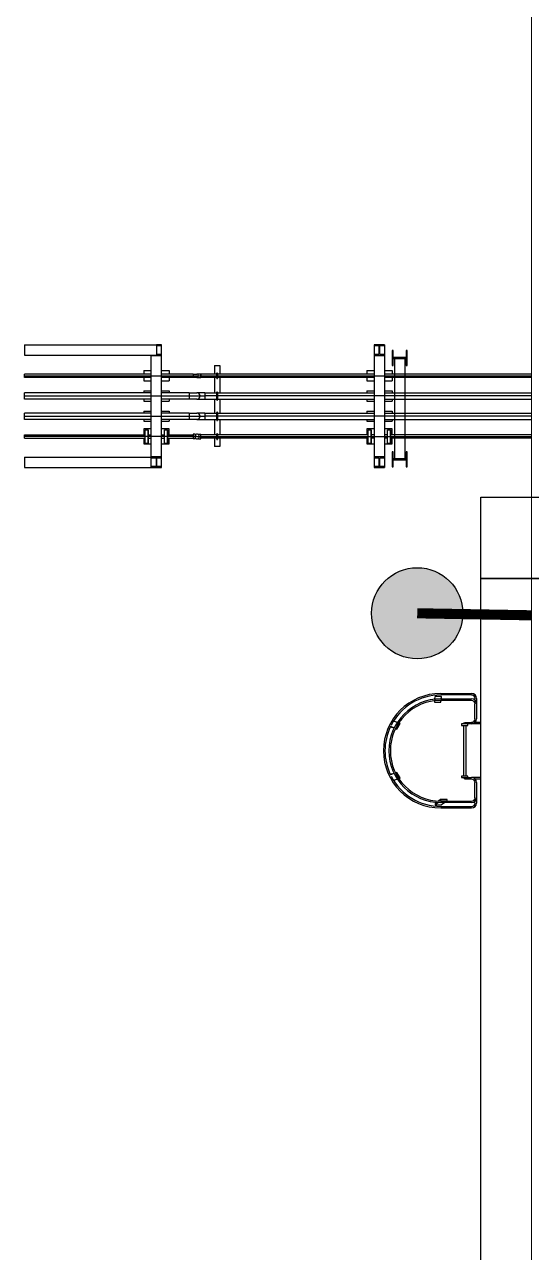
# Model space of a CAD drawing. Header units: inches. Extents: x 517790 to 538444, y 301815 to 302461.
# Drawn here: x 517871 to 517875.72, y 302313.68 to 302325.12 of the extents above; entities that cross this region are included whole.
import ezdxf

# ---------------------------------------------------------------- set-up
doc = ezdxf.new("R2010")
doc.units = ezdxf.units.IN
doc.header["$MEASUREMENT"] = 0
for name, color, linetype in [('CABLE ROUTE FOR TOTAL PLANE-EMBED 1_DWG$0$DwgTemplate', 7, 'Continuous'), ('电气-接地设计-接地线', 3, '接地线'), ('硅胶总平面底图 工艺装置区', 253, 'Continuous'), ('硅胶总平面底图0804', 253, 'Continuous')]:
    doc.layers.add(name, color=color, linetype=linetype)
doc.styles.add('EESLTYPE', font='TXT.shx')
doc.linetypes.add('接地线', pattern='A,500,["/",EESLTYPE,S=200,R=0,X=0,Y=-100],-200,60,-200', length=960)

# ---------------------------------------------------------------- blocks, each defined once
blk = doc.blocks.new('PTJD2')
at = {"linetype": 'Continuous'}
blk.add_hatch(color=0, dxfattribs=at).paths.add_polyline_path([(150, 0, 1), (-150, 0, 1)])
at = {"color": 0, "linetype": 'Continuous'}
blk.add_circle((0, 0), 150, dxfattribs=at)

msp = doc.modelspace()

# ---------------------------------------------------------------- linework, layer by layer
at = {"layer": 'CABLE ROUTE FOR TOTAL PLANE-EMBED 1_DWG$0$DwgTemplate', "color": 253, "linetype": 'Continuous', "lineweight": 25}
for p, q in [((517874.423, 302322.085), (517874.423, 302321.944)), ((517874.432, 302322.085), (517874.423, 302322.085)), ((517874.432, 302322.018), (517874.432, 302322.085)), ((517874.555, 302322.085), (517874.555, 302322.018)), ((517874.564, 302322.085), (517874.555, 302322.085)), ((517874.564, 302321.944), (517874.564, 302322.085)), ((517874.423, 302321.944), (517874.432, 302321.944)), ((517874.555, 302322.018), (517874.432, 302322.018)), ((517874.432, 302321.944), (517874.432, 302322.011)), ((517874.432, 302322.011), (517874.555, 302322.011)), ((517874.445, 302322.011), (517874.445, 302321.074)), ((517874.542, 302322.011), (517874.542, 302321.074)), ((517874.555, 302322.011), (517874.555, 302321.944)), ((517874.555, 302321.944), (517874.564, 302321.944)), ((517874.423, 302321.141), (517874.423, 302321)), ((517874.432, 302321.141), (517874.423, 302321.141)), ((517874.432, 302321.074), (517874.432, 302321.141)), ((517874.564, 302321.141), (517874.555, 302321.141)), ((517874.555, 302321.141), (517874.555, 302321.074)), ((517874.564, 302321), (517874.564, 302321.141)), ((517874.555, 302321.074), (517874.432, 302321.074)), ((517874.432, 302321), (517874.432, 302321.067)), ((517874.432, 302321.067), (517874.555, 302321.067)), ((517874.555, 302321.067), (517874.555, 302321)), ((517874.423, 302321), (517874.432, 302321)), ((517874.555, 302321), (517874.564, 302321))]:
    msp.add_line(p, q, dxfattribs=at)
at = {"layer": '电气-接地设计-接地线', "color": 1, "linetype": '接地线', "ltscale": 0.005, "const_width": 0.0944}
msp.add_lwpolyline([(517874.657, 302319.637), (517875.72, 302319.618)], dxfattribs=at)
at = {"layer": '硅胶总平面底图 工艺装置区', "color": 253, "linetype": 'Continuous', "lineweight": -3}
for p, q in [((517871.001, 302322.138), (517871.001, 302322.041)), ((517871.001, 302322.138), (517872.228, 302322.138)), ((517871.001, 302322.041), (517872.228, 302322.041)), ((517872.179, 302322.041), (517872.179, 302322.038)), ((517872.179, 302320.994), (517872.179, 302322.041)), ((517872.179, 302322.038), (517872.277, 302322.038)), ((517872.277, 302322.138), (517872.228, 302322.138)), ((517872.228, 302322.138), (517872.228, 302322.041)), ((517872.228, 302322.138), (517872.277, 302322.138)), ((517872.231, 302322.13), (517872.277, 302322.13)), ((517872.231, 302322.046), (517872.231, 302322.13)), ((517872.277, 302322.046), (517872.231, 302322.046)), ((517872.277, 302322.13), (517872.277, 302322.138)), ((517872.277, 302320.994), (517872.277, 302322.138)), ((517872.277, 302322.038), (517872.277, 302322.046)), ((517874.353, 302322.138), (517874.256, 302322.138)), ((517874.256, 302322.138), (517874.256, 302322.13)), ((517874.256, 302322.138), (517874.353, 302322.138)), ((517874.256, 302322.138), (517874.256, 302320.994)), ((517874.256, 302322.13), (517874.301, 302322.13)), ((517874.301, 302322.046), (517874.256, 302322.046)), ((517874.256, 302322.046), (517874.256, 302322.038)), ((517874.256, 302322.038), (517874.353, 302322.038)), ((517874.301, 302322.13), (517874.301, 302322.046)), ((517874.308, 302322.13), (517874.353, 302322.13)), ((517874.308, 302322.046), (517874.308, 302322.13)), ((517874.353, 302322.046), (517874.308, 302322.046)), ((517874.353, 302322.13), (517874.353, 302322.138)), ((517874.353, 302322.138), (517874.353, 302320.994)), ((517874.353, 302322.038), (517874.353, 302322.046)), ((517872.77, 302321.944), (517872.818, 302321.944)), ((517872.77, 302321.944), (517872.77, 302321.865)), ((517872.818, 302321.944), (517872.818, 302321.865)), ((517871.001, 302321.834), (517871.001, 302321.865)), ((517872.179, 302321.865), (517871.001, 302321.865)), ((517871.001, 302321.849), (517872.179, 302321.849)), ((517872.179, 302321.834), (517871.001, 302321.834)), ((517872.11, 302321.897), (517872.11, 302321.865)), ((517872.11, 302321.897), (517872.179, 302321.897)), ((517872.11, 302321.834), (517872.11, 302321.802)), ((517872.179, 302321.849), (517872.277, 302321.849)), ((517872.277, 302321.897), (517872.346, 302321.897)), ((517872.57, 302321.865), (517872.277, 302321.865)), ((517872.277, 302321.849), (517872.57, 302321.849)), ((517872.57, 302321.834), (517872.277, 302321.834)), ((517872.346, 302321.897), (517872.346, 302321.865)), ((517872.346, 302321.834), (517872.346, 302321.802)), ((517872.57, 302321.865), (517872.57, 302321.834)), ((517872.57, 302321.865), (517872.57, 302321.834)), ((517872.57, 302321.865), (517872.606, 302321.865)), ((517872.57, 302321.849), (517872.57, 302321.849)), ((517872.57, 302321.849), (517872.57, 302321.849)), ((517872.57, 302321.849), (517872.606, 302321.849)), ((517872.606, 302321.834), (517872.57, 302321.834)), ((517872.642, 302321.865), (517872.606, 302321.865)), ((517872.606, 302321.849), (517872.621, 302321.849)), ((517872.606, 302321.834), (517872.642, 302321.834)), ((517872.621, 302321.849), (517872.642, 302321.849)), ((517872.642, 302321.865), (517872.642, 302321.849)), ((517872.642, 302321.834), (517872.642, 302321.865)), ((517872.792, 302321.865), (517872.642, 302321.865)), ((517872.642, 302321.849), (517872.642, 302321.849)), ((517872.642, 302321.849), (517872.642, 302321.849)), ((517872.642, 302321.849), (517872.642, 302321.834)), ((517872.642, 302321.849), (517872.792, 302321.849)), ((517872.792, 302321.834), (517872.642, 302321.834)), ((517872.77, 302321.834), (517872.77, 302321.689)), ((517872.792, 302321.826), (517872.792, 302321.873)), ((517872.792, 302321.849), (517872.797, 302321.849)), ((517872.794, 302321.876), (517872.794, 302321.865)), ((517872.794, 302321.834), (517872.794, 302321.823)), ((517872.797, 302321.873), (517872.797, 302321.826)), ((517874.256, 302321.865), (517872.797, 302321.865)), ((517872.797, 302321.849), (517874.256, 302321.849)), ((517874.256, 302321.834), (517872.797, 302321.834)), ((517872.818, 302321.834), (517872.818, 302321.689)), ((517874.187, 302321.897), (517874.256, 302321.897)), ((517874.187, 302321.897), (517874.187, 302321.865)), ((517874.187, 302321.834), (517874.187, 302321.802)), ((517874.256, 302321.849), (517874.353, 302321.849)), ((517874.353, 302321.897), (517874.423, 302321.897)), ((517875.721, 302321.865), (517874.353, 302321.865)), ((517874.353, 302321.849), (517875.721, 302321.849)), ((517875.721, 302321.834), (517874.353, 302321.834)), ((517874.423, 302321.897), (517874.423, 302321.865)), ((517874.423, 302321.834), (517874.423, 302321.802)), ((517872.11, 302321.802), (517872.179, 302321.802)), ((517872.11, 302321.708), (517872.11, 302321.689)), ((517872.11, 302321.708), (517872.179, 302321.708)), ((517872.277, 302321.802), (517872.346, 302321.802)), ((517872.277, 302321.708), (517872.346, 302321.708)), ((517872.346, 302321.708), (517872.346, 302321.689)), ((517872.792, 302321.625), (517872.792, 302321.696)), ((517872.794, 302321.699), (517872.794, 302321.689)), ((517872.797, 302321.696), (517872.797, 302321.625)), ((517874.187, 302321.802), (517874.256, 302321.802)), ((517874.187, 302321.708), (517874.256, 302321.708)), ((517874.187, 302321.708), (517874.187, 302321.689)), ((517874.353, 302321.802), (517874.423, 302321.802)), ((517874.353, 302321.708), (517874.423, 302321.708)), ((517874.423, 302321.708), (517874.423, 302321.689)), ((517871.001, 302321.632), (517871.001, 302321.689)), ((517872.179, 302321.689), (517871.001, 302321.689)), ((517871.001, 302321.661), (517872.179, 302321.661)), ((517872.179, 302321.632), (517871.001, 302321.632)), ((517872.11, 302321.632), (517872.11, 302321.613)), ((517872.11, 302321.613), (517872.179, 302321.613)), ((517872.179, 302321.661), (517872.277, 302321.661)), ((517872.534, 302321.689), (517872.277, 302321.689)), ((517872.277, 302321.661), (517872.534, 302321.661)), ((517872.534, 302321.632), (517872.277, 302321.632)), ((517872.277, 302321.613), (517872.346, 302321.613)), ((517872.346, 302321.632), (517872.346, 302321.613)), ((517872.534, 302321.689), (517872.534, 302321.632)), ((517872.534, 302321.689), (517872.606, 302321.689)), ((517872.534, 302321.689), (517872.534, 302321.632)), ((517872.534, 302321.661), (517872.534, 302321.661)), ((517872.534, 302321.661), (517872.534, 302321.661)), ((517872.534, 302321.661), (517872.606, 302321.661)), ((517872.606, 302321.632), (517872.534, 302321.632)), ((517872.678, 302321.689), (517872.606, 302321.689)), ((517872.606, 302321.661), (517872.634, 302321.661)), ((517872.606, 302321.632), (517872.678, 302321.632)), ((517872.634, 302321.661), (517872.678, 302321.661)), ((517872.678, 302321.689), (517872.678, 302321.632)), ((517872.678, 302321.689), (517872.792, 302321.689)), ((517872.678, 302321.689), (517872.678, 302321.661)), ((517872.792, 302321.661), (517872.678, 302321.661)), ((517872.678, 302321.661), (517872.678, 302321.661)), ((517872.678, 302321.661), (517872.678, 302321.661)), ((517872.678, 302321.661), (517872.678, 302321.632)), ((517872.678, 302321.632), (517872.792, 302321.632)), ((517872.77, 302321.632), (517872.77, 302321.5)), ((517872.797, 302321.661), (517872.792, 302321.661)), ((517872.794, 302321.689), (517872.794, 302321.687)), ((517872.794, 302321.634), (517872.794, 302321.632)), ((517872.794, 302321.632), (517872.794, 302321.622)), ((517872.797, 302321.689), (517874.256, 302321.689)), ((517874.256, 302321.661), (517872.797, 302321.661)), ((517872.797, 302321.632), (517874.256, 302321.632)), ((517872.818, 302321.632), (517872.818, 302321.5)), ((517874.187, 302321.632), (517874.187, 302321.613)), ((517874.187, 302321.613), (517874.256, 302321.613)), ((517874.353, 302321.661), (517874.256, 302321.661)), ((517874.353, 302321.689), (517875.721, 302321.689)), ((517875.721, 302321.661), (517874.353, 302321.661)), ((517874.353, 302321.632), (517875.721, 302321.632)), ((517874.353, 302321.613), (517874.423, 302321.613)), ((517874.423, 302321.632), (517874.423, 302321.613)), ((517871.001, 302321.443), (517871.001, 302321.5)), ((517872.179, 302321.5), (517871.001, 302321.5)), ((517871.001, 302321.472), (517872.179, 302321.472)), ((517872.11, 302321.519), (517872.11, 302321.5)), ((517872.11, 302321.519), (517872.179, 302321.519)), ((517872.179, 302321.472), (517872.277, 302321.472)), ((517872.277, 302321.519), (517872.346, 302321.519)), ((517872.534, 302321.5), (517872.277, 302321.5)), ((517872.277, 302321.472), (517872.534, 302321.472)), ((517872.346, 302321.519), (517872.346, 302321.5)), ((517872.534, 302321.5), (517872.534, 302321.443)), ((517872.534, 302321.5), (517872.534, 302321.443)), ((517872.534, 302321.5), (517872.606, 302321.5)), ((517872.534, 302321.472), (517872.534, 302321.472)), ((517872.534, 302321.472), (517872.534, 302321.472)), ((517872.534, 302321.472), (517872.606, 302321.472)), ((517872.678, 302321.5), (517872.606, 302321.5)), ((517872.606, 302321.472), (517872.634, 302321.472)), ((517872.634, 302321.472), (517872.678, 302321.472)), ((517872.678, 302321.5), (517872.678, 302321.443)), ((517872.678, 302321.5), (517872.792, 302321.5)), ((517872.678, 302321.5), (517872.678, 302321.472)), ((517872.792, 302321.472), (517872.678, 302321.472)), ((517872.678, 302321.472), (517872.678, 302321.472)), ((517872.678, 302321.472), (517872.678, 302321.472)), ((517872.678, 302321.472), (517872.678, 302321.443)), ((517872.792, 302321.436), (517872.792, 302321.508)), ((517872.797, 302321.472), (517872.792, 302321.472)), ((517872.794, 302321.51), (517872.794, 302321.5)), ((517872.794, 302321.5), (517872.794, 302321.498)), ((517872.797, 302321.508), (517872.797, 302321.436)), ((517872.797, 302321.5), (517874.256, 302321.5)), ((517874.256, 302321.472), (517872.797, 302321.472)), ((517874.187, 302321.519), (517874.187, 302321.5)), ((517874.187, 302321.519), (517874.256, 302321.519)), ((517874.353, 302321.472), (517874.256, 302321.472)), ((517874.353, 302321.519), (517874.423, 302321.519)), ((517874.353, 302321.5), (517875.721, 302321.5)), ((517875.721, 302321.472), (517874.353, 302321.472)), ((517874.423, 302321.519), (517874.423, 302321.5)), ((517872.179, 302321.443), (517871.001, 302321.443)), ((517872.11, 302321.443), (517872.11, 302321.425)), ((517872.11, 302321.425), (517872.179, 302321.425)), ((517872.179, 302321.355), (517872.11, 302321.355)), ((517872.179, 302321.355), (517872.11, 302321.355)), ((517872.11, 302321.355), (517872.11, 302321.299)), ((517872.11, 302321.355), (517872.11, 302321.299)), ((517872.534, 302321.443), (517872.277, 302321.443)), ((517872.277, 302321.425), (517872.346, 302321.425)), ((517872.346, 302321.355), (517872.277, 302321.355)), ((517872.346, 302321.355), (517872.277, 302321.355)), ((517872.346, 302321.443), (517872.346, 302321.425)), ((517872.346, 302321.299), (517872.346, 302321.355)), ((517872.346, 302321.299), (517872.346, 302321.355)), ((517872.606, 302321.443), (517872.534, 302321.443)), ((517872.606, 302321.443), (517872.678, 302321.443)), ((517872.678, 302321.443), (517872.792, 302321.443)), ((517872.77, 302321.443), (517872.77, 302321.299)), ((517872.794, 302321.446), (517872.794, 302321.443)), ((517872.794, 302321.443), (517872.794, 302321.433)), ((517872.797, 302321.443), (517874.256, 302321.443)), ((517872.818, 302321.443), (517872.818, 302321.299)), ((517874.187, 302321.443), (517874.187, 302321.425)), ((517874.187, 302321.425), (517874.256, 302321.425)), ((517874.187, 302321.355), (517874.187, 302321.299)), ((517874.187, 302321.355), (517874.187, 302321.299)), ((517874.256, 302321.355), (517874.187, 302321.355)), ((517874.256, 302321.355), (517874.187, 302321.355)), ((517874.353, 302321.443), (517875.721, 302321.443)), ((517874.353, 302321.425), (517874.423, 302321.425)), ((517874.423, 302321.355), (517874.353, 302321.355)), ((517874.423, 302321.355), (517874.353, 302321.355)), ((517874.423, 302321.443), (517874.423, 302321.425)), ((517874.423, 302321.299), (517874.423, 302321.355)), ((517874.423, 302321.299), (517874.423, 302321.355)), ((517871.001, 302321.267), (517871.001, 302321.299)), ((517871.001, 302321.299), (517872.124, 302321.299)), ((517872.124, 302321.283), (517871.001, 302321.283)), ((517871.001, 302321.267), (517872.124, 302321.267)), ((517872.11, 302321.267), (517872.11, 302321.214)), ((517872.11, 302321.267), (517872.11, 302321.214)), ((517872.124, 302321.285), (517872.124, 302321.346)), ((517872.124, 302321.285), (517872.124, 302321.346)), ((517872.124, 302321.346), (517872.152, 302321.346)), ((517872.124, 302321.223), (517872.124, 302321.285)), ((517872.124, 302321.223), (517872.124, 302321.285)), ((517872.152, 302321.283), (517872.124, 302321.283)), ((517872.152, 302321.346), (517872.152, 302321.285)), ((517872.152, 302321.285), (517872.152, 302321.346)), ((517872.152, 302321.299), (517872.179, 302321.299)), ((517872.152, 302321.285), (517872.152, 302321.223)), ((517872.152, 302321.223), (517872.152, 302321.285)), ((517872.179, 302321.283), (517872.152, 302321.283)), ((517872.152, 302321.267), (517872.179, 302321.267)), ((517872.277, 302321.283), (517872.179, 302321.283)), ((517872.277, 302321.299), (517872.304, 302321.299)), ((517872.304, 302321.283), (517872.277, 302321.283)), ((517872.277, 302321.267), (517872.304, 302321.267)), ((517872.304, 302321.285), (517872.304, 302321.346)), ((517872.304, 302321.285), (517872.304, 302321.346)), ((517872.304, 302321.346), (517872.332, 302321.346)), ((517872.304, 302321.223), (517872.304, 302321.285)), ((517872.304, 302321.223), (517872.304, 302321.285)), ((517872.332, 302321.283), (517872.304, 302321.283)), ((517872.332, 302321.346), (517872.332, 302321.285)), ((517872.332, 302321.285), (517872.332, 302321.346)), ((517872.332, 302321.299), (517872.57, 302321.299)), ((517872.332, 302321.285), (517872.332, 302321.223)), ((517872.332, 302321.223), (517872.332, 302321.285)), ((517872.57, 302321.283), (517872.332, 302321.283)), ((517872.332, 302321.267), (517872.57, 302321.267)), ((517872.346, 302321.214), (517872.346, 302321.267)), ((517872.346, 302321.214), (517872.346, 302321.267)), ((517872.57, 302321.305), (517872.57, 302321.261)), ((517872.589, 302321.305), (517872.57, 302321.305)), ((517872.586, 302321.283), (517872.57, 302321.283)), ((517872.57, 302321.283), (517872.586, 302321.283)), ((517872.589, 302321.261), (517872.57, 302321.261)), ((517872.586, 302321.283), (517872.589, 302321.283)), ((517872.589, 302321.305), (517872.589, 302321.261)), ((517872.589, 302321.302), (517872.6, 302321.302)), ((517872.589, 302321.283), (517872.589, 302321.283)), ((517872.606, 302321.283), (517872.589, 302321.283)), ((517872.6, 302321.264), (517872.589, 302321.264)), ((517872.606, 302321.283), (517872.642, 302321.283)), ((517872.622, 302321.302), (517872.617, 302321.302)), ((517872.617, 302321.264), (517872.622, 302321.264)), ((517872.622, 302321.301), (517872.622, 302321.305)), ((517872.622, 302321.305), (517872.642, 302321.305)), ((517872.622, 302321.261), (517872.622, 302321.265)), ((517872.622, 302321.261), (517872.642, 302321.261)), ((517872.642, 302321.261), (517872.642, 302321.305)), ((517872.792, 302321.299), (517872.642, 302321.299)), ((517872.642, 302321.283), (517872.792, 302321.283)), ((517872.792, 302321.267), (517872.642, 302321.267)), ((517872.77, 302321.267), (517872.77, 302321.189)), ((517872.792, 302321.259), (517872.792, 302321.307)), ((517872.792, 302321.283), (517872.797, 302321.283)), ((517872.794, 302321.309), (517872.794, 302321.299)), ((517872.794, 302321.267), (517872.794, 302321.257)), ((517872.797, 302321.307), (517872.797, 302321.259)), ((517874.201, 302321.299), (517872.797, 302321.299)), ((517872.797, 302321.283), (517874.201, 302321.283)), ((517874.201, 302321.267), (517872.797, 302321.267)), ((517872.818, 302321.267), (517872.818, 302321.189)), ((517874.187, 302321.267), (517874.187, 302321.214)), ((517874.187, 302321.267), (517874.187, 302321.214)), ((517874.201, 302321.285), (517874.201, 302321.346)), ((517874.201, 302321.285), (517874.201, 302321.346)), ((517874.201, 302321.346), (517874.229, 302321.346)), ((517874.201, 302321.223), (517874.201, 302321.285)), ((517874.201, 302321.223), (517874.201, 302321.285)), ((517874.201, 302321.283), (517874.229, 302321.283)), ((517874.229, 302321.346), (517874.229, 302321.285)), ((517874.229, 302321.285), (517874.229, 302321.346)), ((517874.256, 302321.299), (517874.229, 302321.299)), ((517874.229, 302321.285), (517874.229, 302321.223)), ((517874.229, 302321.223), (517874.229, 302321.285)), ((517874.229, 302321.283), (517874.256, 302321.283)), ((517874.256, 302321.267), (517874.229, 302321.267)), ((517874.256, 302321.283), (517874.353, 302321.283)), ((517874.38, 302321.299), (517874.353, 302321.299)), ((517874.353, 302321.283), (517874.38, 302321.283)), ((517874.38, 302321.267), (517874.353, 302321.267)), ((517874.38, 302321.285), (517874.38, 302321.346)), ((517874.38, 302321.285), (517874.38, 302321.346)), ((517874.38, 302321.346), (517874.409, 302321.346)), ((517874.38, 302321.223), (517874.38, 302321.285)), ((517874.38, 302321.223), (517874.38, 302321.285)), ((517874.38, 302321.283), (517874.409, 302321.283)), ((517874.409, 302321.346), (517874.409, 302321.285)), ((517874.409, 302321.285), (517874.409, 302321.346)), ((517875.721, 302321.299), (517874.409, 302321.299)), ((517874.409, 302321.285), (517874.409, 302321.223)), ((517874.409, 302321.223), (517874.409, 302321.285)), ((517874.409, 302321.283), (517875.721, 302321.283)), ((517875.721, 302321.267), (517874.409, 302321.267)), ((517874.423, 302321.214), (517874.423, 302321.267)), ((517874.423, 302321.214), (517874.423, 302321.267)), ((517872.11, 302321.214), (517872.179, 302321.214)), ((517872.11, 302321.214), (517872.179, 302321.214)), ((517872.124, 302321.223), (517872.152, 302321.223)), ((517872.277, 302321.214), (517872.346, 302321.214)), ((517872.277, 302321.214), (517872.346, 302321.214)), ((517872.304, 302321.223), (517872.332, 302321.223)), ((517872.818, 302321.189), (517872.77, 302321.189)), ((517874.187, 302321.214), (517874.256, 302321.214)), ((517874.187, 302321.214), (517874.256, 302321.214)), ((517874.201, 302321.223), (517874.229, 302321.223)), ((517874.353, 302321.214), (517874.423, 302321.214)), ((517874.353, 302321.214), (517874.423, 302321.214)), ((517874.38, 302321.223), (517874.409, 302321.223)), ((517871.001, 302321.092), (517872.228, 302321.092)), ((517871.001, 302321.092), (517871.001, 302320.994)), ((517872.277, 302321.094), (517872.179, 302321.094)), ((517872.179, 302321.094), (517872.179, 302321.086)), ((517872.179, 302321.086), (517872.225, 302321.086)), ((517872.225, 302321.086), (517872.225, 302321.003)), ((517872.228, 302321.092), (517872.228, 302320.994)), ((517872.231, 302321.003), (517872.231, 302321.086)), ((517872.231, 302321.086), (517872.277, 302321.086)), ((517872.277, 302321.086), (517872.277, 302321.094)), ((517874.353, 302321.094), (517874.256, 302321.094)), ((517874.256, 302321.094), (517874.256, 302321.086)), ((517874.256, 302321.086), (517874.301, 302321.086)), ((517874.301, 302321.086), (517874.301, 302321.003)), ((517874.308, 302321.086), (517874.353, 302321.086)), ((517874.308, 302321.003), (517874.308, 302321.086)), ((517874.353, 302321.086), (517874.353, 302321.094)), ((517871.001, 302320.994), (517872.228, 302320.994)), ((517872.179, 302321.003), (517872.179, 302320.994)), ((517872.225, 302321.003), (517872.179, 302321.003)), ((517872.179, 302320.994), (517872.277, 302320.994)), ((517872.277, 302320.994), (517872.179, 302320.994)), ((517872.277, 302321.003), (517872.231, 302321.003)), ((517872.277, 302320.994), (517872.277, 302321.003)), ((517874.256, 302321.003), (517874.256, 302320.994)), ((517874.301, 302321.003), (517874.256, 302321.003)), ((517874.256, 302320.994), (517874.353, 302320.994)), ((517874.353, 302320.994), (517874.256, 302320.994)), ((517874.353, 302321.003), (517874.308, 302321.003)), ((517874.353, 302320.994), (517874.353, 302321.003)), ((517875.249, 302319.961), (517875.249, 302320.717)), ((517875.249, 302319.961), (517875.249, 302320.717)), ((517875.249, 302320.717), (517878.248, 302320.717)), ((517875.249, 302320.717), (517878.248, 302320.717)), ((517875.249, 302319.961), (517876.004, 302319.961)), ((517875.249, 302319.961), (517876.004, 302319.961)), ((517882.99, 302319.961), (517875.249, 302319.961)), ((517875.249, 302319.961), (517882.99, 302319.961)), ((517875.249, 302300.609), (517875.249, 302319.961)), ((517874.82, 302318.836), (517874.824, 302318.861)), ((517874.884, 302318.861), (517874.824, 302318.861)), ((517874.876, 302318.89), (517875.164, 302318.89)), ((517875.164, 302318.876), (517874.876, 302318.876)), ((517874.876, 302318.84), (517875.164, 302318.84)), ((517874.88, 302318.84), (517874.884, 302318.861)), ((517874.883, 302318.84), (517874.884, 302318.847)), ((517874.884, 302318.847), (517874.884, 302318.861)), ((517875.195, 302318.827), (517875.195, 302318.844)), ((517875.209, 302318.844), (517875.209, 302318.794)), ((517874.877, 302318.824), (517874.817, 302318.824)), ((517874.817, 302318.824), (517874.817, 302318.81)), ((517874.817, 302318.81), (517874.877, 302318.81)), ((517874.866, 302318.81), (517874.877, 302318.81)), ((517875.164, 302318.825), (517874.876, 302318.825)), ((517874.877, 302318.81), (517874.88, 302318.825)), ((517874.877, 302318.824), (517874.877, 302318.825)), ((517874.877, 302318.81), (517874.877, 302318.824)), ((517874.877, 302318.81), (517874.877, 302318.81)), ((517875.195, 302318.653), (517875.195, 302318.794)), ((517875.209, 302318.794), (517875.209, 302318.653)), ((517874.472, 302318.621), (517874.437, 302318.633)), ((517874.485, 302318.617), (517874.455, 302318.565)), ((517874.468, 302318.558), (517874.498, 302318.61)), ((517874.498, 302318.61), (517874.485, 302318.617)), ((517874.497, 302318.61), (517874.492, 302318.613)), ((517874.497, 302318.61), (517874.497, 302318.61)), ((517875.129, 302318.607), (517875.069, 302318.607)), ((517875.069, 302318.607), (517875.069, 302318.593)), ((517875.099, 302318.612), (517875.087, 302318.612)), ((517875.087, 302318.612), (517875.087, 302318.607)), ((517875.099, 302318.607), (517875.099, 302318.621)), ((517875.099, 302318.621), (517875.164, 302318.621)), ((517875.129, 302318.593), (517875.129, 302318.607)), ((517875.164, 302318.607), (517875.129, 302318.607)), ((517875.249, 302318.607), (517875.164, 302318.607)), ((517875.249, 302318.621), (517875.197, 302318.621)), ((517874.442, 302318.569), (517874.407, 302318.581)), ((517874.408, 302318.58), (517874.415, 302318.576)), ((517874.441, 302318.567), (517874.415, 302318.576)), ((517874.455, 302318.565), (517874.468, 302318.558)), ((517874.468, 302318.558), (517874.455, 302318.562)), ((517874.456, 302318.564), (517874.461, 302318.562)), ((517874.468, 302318.558), (517874.48, 302318.58)), ((517874.468, 302318.558), (517874.468, 302318.558)), ((517874.468, 302318.558), (517874.468, 302318.558)), ((517875.069, 302318.593), (517875.129, 302318.593)), ((517875.087, 302318.593), (517875.087, 302318.121)), ((517875.111, 302318.593), (517875.111, 302318.121)), ((517874.468, 302318.155), (517874.455, 302318.148)), ((517874.467, 302318.155), (517874.455, 302318.151)), ((517874.467, 302318.155), (517874.462, 302318.152)), ((517874.467, 302318.155), (517874.467, 302318.155)), ((517874.498, 302318.104), (517874.468, 302318.155)), ((517874.442, 302318.144), (517874.407, 302318.132)), ((517874.415, 302318.137), (517874.408, 302318.133)), ((517874.441, 302318.146), (517874.415, 302318.137)), ((517874.472, 302318.092), (517874.437, 302318.08)), ((517874.455, 302318.148), (517874.485, 302318.096)), ((517874.485, 302318.096), (517874.498, 302318.104)), ((517874.498, 302318.104), (517874.486, 302318.124)), ((517874.486, 302318.097), (517874.491, 302318.1)), ((517874.498, 302318.104), (517874.498, 302318.104)), ((517875.069, 302318.121), (517875.069, 302318.106)), ((517875.129, 302318.121), (517875.069, 302318.121)), ((517875.069, 302318.106), (517875.129, 302318.106)), ((517875.087, 302318.106), (517875.087, 302318.101)), ((517875.099, 302318.101), (517875.087, 302318.101)), ((517875.099, 302318.092), (517875.099, 302318.106)), ((517875.164, 302318.092), (517875.099, 302318.092)), ((517875.129, 302318.106), (517875.129, 302318.121)), ((517875.129, 302318.106), (517875.164, 302318.106)), ((517875.249, 302318.106), (517875.164, 302318.106)), ((517875.195, 302317.919), (517875.195, 302318.061)), ((517875.249, 302318.092), (517875.197, 302318.092)), ((517875.209, 302318.061), (517875.209, 302317.919)), ((517874.836, 302317.875), (517874.824, 302317.866)), ((517874.855, 302317.874), (517874.824, 302317.852)), ((517874.824, 302317.866), (517874.824, 302317.852)), ((517874.824, 302317.852), (517874.884, 302317.852)), ((517874.875, 302317.903), (517874.855, 302317.888)), ((517874.875, 302317.889), (517874.873, 302317.888)), ((517874.875, 302317.903), (517874.875, 302317.889)), ((517874.935, 302317.903), (517874.875, 302317.903)), ((517874.875, 302317.889), (517874.935, 302317.889)), ((517874.876, 302317.888), (517875.164, 302317.888)), ((517875.164, 302317.874), (517874.876, 302317.874)), ((517874.876, 302317.838), (517875.164, 302317.838)), ((517875.164, 302317.823), (517874.876, 302317.823)), ((517874.914, 302317.874), (517874.884, 302317.852)), ((517874.934, 302317.889), (517874.933, 302317.888)), ((517874.935, 302317.889), (517874.935, 302317.903)), ((517875.195, 302317.869), (517875.195, 302317.886)), ((517875.209, 302317.919), (517875.209, 302317.869))]:
    msp.add_line(p, q, dxfattribs=at)
at = {"layer": '硅胶总平面底图 工艺装置区', "color": 5, "linetype": 'Continuous', "lineweight": -3}
msp.add_line((517875.249, 302300.609), (517875.249, 302319.961), dxfattribs=at)
at = {"layer": '硅胶总平面底图 工艺装置区', "color": 253, "linetype": 'Continuous', "lineweight": -3}
for centre, radius, start, end in [((517872.606, 302321.849), 0.0158, 270, 90), ((517872.606, 302321.849), 0.0158, 0, 90), ((517872.606, 302321.849), 0.0158, 270, 0), ((517872.794, 302321.873), 0.00283, 0, 180), ((517872.794, 302321.826), 0.00283, 180, 0), ((517872.794, 302321.696), 0.00283, 0, 180), ((517872.606, 302321.661), 0.0285, 0, 90), ((517872.606, 302321.661), 0.0285, 270, 90), ((517872.606, 302321.661), 0.0285, 270, 0), ((517872.794, 302321.625), 0.00283, 180, 0), ((517872.606, 302321.472), 0.0285, 270, 90), ((517872.606, 302321.472), 0.0285, 0, 90), ((517872.606, 302321.472), 0.0285, 270, 0), ((517872.794, 302321.508), 0.00283, 0, 180), ((517872.794, 302321.436), 0.00283, 180, 0), ((517872.606, 302321.283), 0.0217, 239.5282, 120.4718), ((517872.794, 302321.307), 0.00283, 0, 180), ((517872.794, 302321.259), 0.00283, 180, 0), ((517874.876, 302318.357), 0.533, 90, 270), ((517874.876, 302318.357), 0.483, 90, 270), ((517874.876, 302318.357), 0.519, 90, 152.9757), ((517875.164, 302318.844), 0.0456, 0, 90), ((517875.164, 302318.844), 0.0312, 0, 90), ((517875.164, 302318.794), 0.0456, 0, 90), ((517874.876, 302318.357), 0.469, 90, 270), ((517875.164, 302318.794), 0.0312, 0, 90), ((517875.164, 302318.653), 0.0312, 270, 0), ((517875.164, 302318.653), 0.0456, 270, 0), ((517874.876, 302318.357), 0.519, 154.4014, 205.6053), ((517874.876, 302318.357), 0.519, 207.361, 270), ((517875.164, 302318.061), 0.0456, 0, 90), ((517875.164, 302318.061), 0.0312, 0, 90), ((517875.164, 302317.919), 0.0456, 270, 0), ((517875.164, 302317.919), 0.0312, 270, 0), ((517875.164, 302317.869), 0.0456, 270, 0), ((517875.164, 302317.869), 0.0312, 270, 0)]:
    msp.add_arc(centre, radius, start, end, dxfattribs=at)
at = {"layer": '硅胶总平面底图0804', "color": 253, "linetype": 'Continuous', "lineweight": 20}
for p, q in [((517875.721, 302348.848), (517875.721, 302291.264)), ((517875.721, 302325.036), (517875.721, 302327.986)), ((517875.72, 302307.295), (517875.72, 302320.379))]:
    msp.add_line(p, q, dxfattribs=at)

# ---------------------------------------------------------------- block references
at = {"layer": '电气-接地设计-接地线', "color": 1, "xscale": 0.002831987834461186, "yscale": 0.002831987834461186, "zscale": 0.000943995944820395, "rotation": 268.9758365838654}
msp.add_blockref('PTJD2', (517874.657, 302319.637), dxfattribs=at)

doc.saveas('drawing.dxf')
